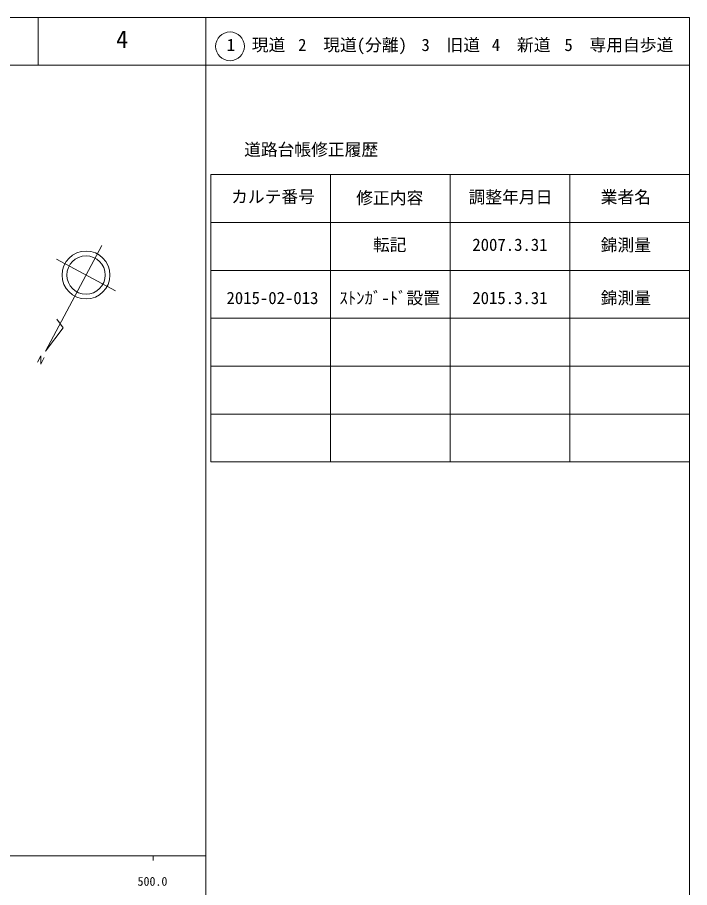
# Model space of a CAD drawing. Units: millimetres, scale not verified. Extents: x 62358 to 702358, y -11416 to 348584.
# Drawn here: x 561987 to 702358, y 166941 to 348584 of the extents above; entities that cross this region are included whole.
import ezdxf
from ezdxf.enums import TextEntityAlignment as Align

# ---------------------------------------------------------------- set-up
doc = ezdxf.new("R2010")
doc.units = ezdxf.units.MM
doc.header["$LTSCALE"] = 1000
doc.layers.add('S-SUV', color=7, linetype='Continuous', lineweight=13)
doc.styles.add('ＭＳ ゴシック', font='')
doc.styles.get('ＭＳ ゴシック').set_extended_font_data('MS Gothic')

msp = doc.modelspace()

# ---------------------------------------------------------------- linework, layer by layer
at = {"layer": 'S-SUV'}
for p, q in [((702358, 348584), (62358, 348584)), ((566354, 348584), (566354, 338584)), ((601358, 348584), (601358, 338584)), ((702358, -11416), (702358, 348584)), ((62358, 338584), (702358, 338584)), ((601358, -11416), (601358, 338584)), ((602358, 315781), (602358, 255781)), ((602358, 315781), (702358, 315781)), ((627358, 315781), (627358, 255781)), ((652358, 315781), (652358, 255781)), ((677358, 315781), (677358, 255781)), ((602358, 305781), (702358, 305781)), ((567834, 278934), (579618, 300982)), ((570145, 298108), (582492, 291509)), ((602358, 295781), (702358, 295781)), ((571544, 283754), (570252, 285579)), ((602358, 285781), (702358, 285781)), ((567834, 278934), (571544, 283754)), ((566901, 277962), (566178, 276592)), ((566878, 276220), (566901, 277962)), ((567605, 277581), (566878, 276220)), ((602358, 275781), (702358, 275781)), ((602358, 265781), (702358, 265781)), ((602358, 255781), (702358, 255781)), ((62358, 173584), (601358, 173584)), ((590358, 173584), (590358, 172584))]:
    msp.add_line(p, q, dxfattribs=at)
for centre, radius in [((606388, 342542), 3000), ((576319, 294809), 5000), ((576319, 294809), 4000)]:
    msp.add_circle(centre, radius, dxfattribs=at)

# ---------------------------------------------------------------- texts
at = {"layer": 'S-SUV', "style": 'ＭＳ ゴシック'}
for s, height, p in [('4', 3666, (582604, 341084)), ('1\u3000現道', 2566, (605681, 340792)), ('2\u3000現道(分離)', 2566, (620601, 340792)), ('3\u3000旧道', 2566, (646354, 340792)), ('4\u3000新道', 2566, (661057, 340792)), ('5\u3000専用自歩道', 2566, (676211, 340792)), ('道路台帳修正履歴', 2566, (609326, 318948)), ('カルテ番号', 2566, (606609, 309112)), ('修正内容', 2566, (632735, 308857)), ('調整年月日', 2566, (656196, 309031)), ('業者名', 2566, (683794, 309031)), ('転記', 2566, (636235, 299080)), ('2007.3.31', 2566, (656984, 299080)), ('錦測量', 2566, (683794, 299023)), ('2015-02-013', 2566, (605647, 287971)), ('ｽﾄﾝｶﾞ-ﾄﾞ設置', 2566, (629235, 287971)), ('2015.3.31', 2566, (656984, 287971)), ('錦測量', 2566, (683794, 287971)), ('500.0', 1833, (587077, 166779))]:
    msp.add_text(s, height=height, dxfattribs=at).set_placement(p, align=Align.BOTTOM_LEFT)

doc.saveas('drawing.dxf')
